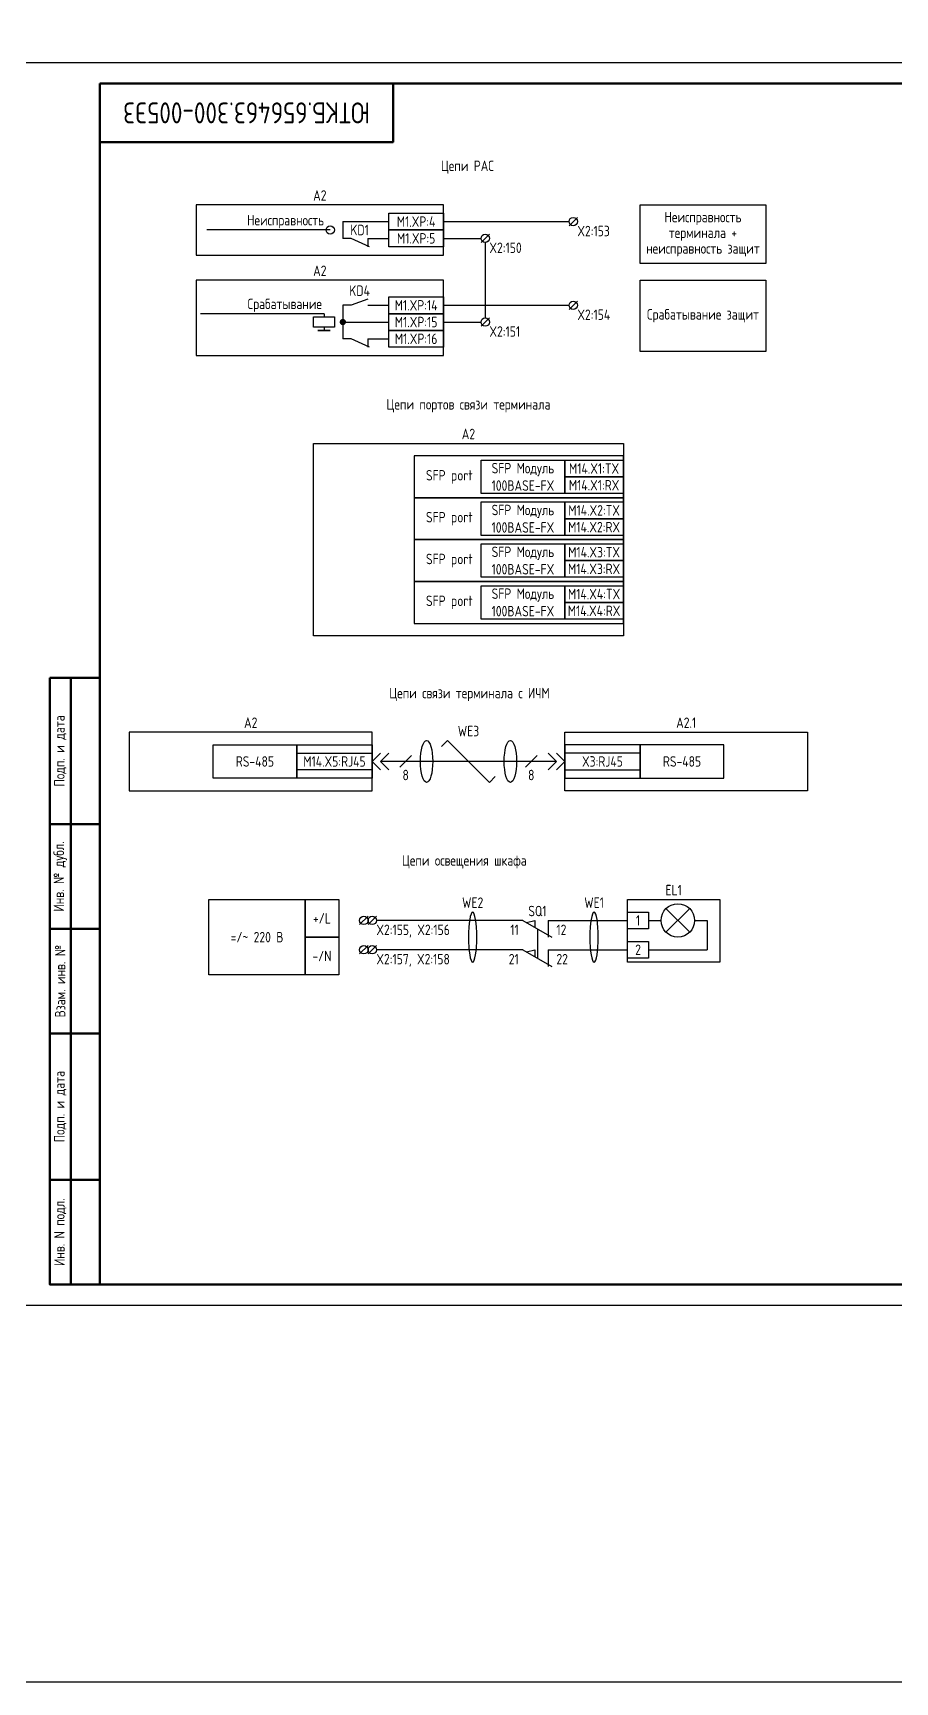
# Model space of a CAD drawing. Header units: millimetres. Extents: x -1102 to 3953, y -90 to 618.
# Drawn here: x 2104 to 2309.9, y -90 to 304.1 of the extents above; entities that cross this region are included whole.
import ezdxf

# ---------------------------------------------------------------- set-up
doc = ezdxf.new("R2010")
doc.units = ezdxf.units.MM
doc.styles.add('Gost_type_A', font='GOST_0.TTF')

# ---------------------------------------------------------------- blocks, each defined once
blk = doc.blocks.new('Штамп угловой верхний')
at = {"lineweight": 50}
blk.add_lwpolyline([(0, 0), (70, 0), (70, -14), (0, -14)], close=True, dxfattribs=at)
blk = doc.blocks.new('Формат_А3')
blk.add_lwpolyline([(-420, 297), (0, 297), (0, 0), (-420, 0)], close=True)
at = {"lineweight": 50}
blk.add_lwpolyline([(-400, 292), (-5, 292), (-5, 5), (-400, 5)], close=True, dxfattribs=at)
blk = doc.blocks.new('Штамп левый нижний')
at = {"lineweight": 50}
for points in [[(-12, 145), (-7, 145), (-7, 110), (-12, 110)], [(-7, 145), (0, 145), (0, 110), (-7, 110)], [(-12, 110), (-7, 110), (-7, 85), (-12, 85)], [(-7, 110), (0, 110), (0, 85), (-7, 85)], [(-12, 85), (-7, 85), (-7, 60), (-12, 60)], [(-7, 85), (0, 85), (0, 60), (-7, 60)], [(-12, 60), (-7, 60), (-7, 25), (-12, 25)], [(-7, 60), (0, 60), (0, 25), (-7, 25)], [(-12, 25), (-7, 25), (-7, 0), (-12, 0)], [(-7, 25), (0, 25), (0, 0), (-7, 0)]]:
    blk.add_lwpolyline(points, close=True, dxfattribs=at)
at = {"char_height": 2.5, "attachment_point": 5, "rotation": 90, "style": 'Gost_type_A'}
for s, insert, width in [('Подп. и дата', (-9.5, 127.5), 35), ('Инв. № дубл.', (-9.5, 97.5), 25), ('Взам. инв. №', (-9.5, 72.5), 25), ('Подп. и дата', (-9.5, 42.5), 35), ('Инв. N подл.', (-9.5, 12.5), 25)]:
    blk.add_mtext(s, dxfattribs=dict(at, insert=insert, width=width))
blk = doc.blocks.new('POINT')
at = {"const_width": 0.75}
blk.add_lwpolyline([(-0.375, 0, 1), (0.375, 0, 1)], format="xyb", close=True, dxfattribs=at)

msp = doc.modelspace()

# ---------------------------------------------------------------- linework, layer by layer
for p, q in [((2175, 257), (2145.5, 257)), ((2178, 259), (2178, 255)), ((2202, 259), (2232, 259)), ((2234.01, 260), (2232.01, 258)), ((2184, 255), (2184, 253)), ((2202, 255), (2211, 255)), ((2213, 256), (2211, 254)), ((2212, 254), (2212, 236)), ((2173.5, 237), (2144, 237)), ((2173.5, 237), (2173.5, 236.25)), ((2202, 239), (2232, 239)), ((2234.01, 240), (2232.01, 238)), ((2173.5, 233.75), (2173.5, 233)), ((2202, 235), (2211, 235)), ((2213, 236), (2211, 234)), ((2184, 231), (2184, 229)), ((2201.53, 133.53), (2203, 135)), ((2203, 135), (2213, 125)), ((2185, 130), (2187, 132)), ((2185, 130), (2187, 132)), ((2187, 130), (2189, 132)), ((2187, 130), (2189, 132)), ((2194.41, 131.41), (2191.59, 128.59)), ((2224.41, 131.41), (2221.59, 128.59)), ((2229, 130), (2227, 132)), ((2229, 130), (2227, 132)), ((2231, 130), (2229, 132)), ((2231, 130), (2229, 132)), ((2185, 130), (2187, 128)), ((2185, 130), (2187, 128)), ((2229, 130), (2187, 130)), ((2187, 130), (2189, 128)), ((2187, 130), (2189, 128)), ((2213, 125), (2214.41, 126.41)), ((2229, 130), (2227, 128)), ((2229, 130), (2227, 128)), ((2231, 130), (2229, 128)), ((2231, 130), (2229, 128)), ((2255.17, 94.83), (2260.83, 89.17)), ((2260.83, 94.83), (2255.17, 89.17)), ((2184.01, 93), (2182.01, 91)), ((2186.01, 93), (2184.01, 91)), ((2221, 92), (2186.01, 92)), ((2221, 92), (2227.92, 88)), ((2221.87, 91.5), (2223.87, 92)), ((2223.87, 92), (2223.87, 90.34)), ((2227, 92), (2227, 88)), ((2227, 92), (2246, 92)), ((2251, 92), (2254, 92)), ((2262, 92), (2265, 92)), ((2265, 92), (2265, 85)), ((2184.01, 86), (2182.01, 84)), ((2186.01, 86), (2184.01, 84)), ((2221, 85), (2186.01, 85)), ((2221, 85), (2227.92, 81)), ((2221.87, 84.5), (2223.87, 85)), ((2223.87, 85), (2223.87, 83.34)), ((2227, 85), (2227, 81)), ((2227, 85), (2246, 85)), ((2251, 85), (2265, 85))]:
    msp.add_line(p, q)
at = {"ltscale": 1.08}
for p, q in [((2178, 259), (2189, 259)), ((2180, 255), (2178, 255)), ((2184, 255), (2189, 255)), ((2180, 239), (2178, 239)), ((2178, 239), (2178, 231)), ((2184, 239), (2189, 239)), ((2178, 235), (2189, 235)), ((2180, 231), (2178, 231)), ((2184, 231), (2189, 231))]:
    msp.add_line(p, q, dxfattribs=at)
at = {"ltscale": 4.32}
for p, q in [((2184.39, 253), (2180, 255)), ((2184, 240.5), (2180, 239)), ((2184.39, 229), (2180, 231))]:
    msp.add_line(p, q, dxfattribs=at)
at = {"ltscale": 0.5}
msp.add_line((2224.46, 90), (2224.46, 83), dxfattribs=at)
for points in [[(-1102, 618), (3953, 618), (3953, -90), (-1102, -90)], [(2143, 251), (2202, 251), (2202, 263), (2143, 263)], [(2189, 261), (2202, 261), (2202, 257), (2189, 257)], [(2279, 249), (2249, 249), (2249, 263), (2279, 263)], [(2189, 257), (2202, 257), (2202, 253), (2189, 253)], [(2143, 227), (2202, 227), (2202, 245), (2143, 245)], [(2279, 228), (2249, 228), (2249, 245), (2279, 245)], [(2189, 241), (2202, 241), (2202, 237), (2189, 237)], [(2189, 237), (2202, 237), (2202, 233), (2189, 233)], [(2176, 236.25), (2176, 233.75), (2171, 233.75), (2171, 236.25)], [(2175, 233), (2172, 233)], [(2189, 233), (2202, 233), (2202, 229), (2189, 229)], [(2171, 206), (2245, 206), (2245, 160), (2171, 160)], [(2195, 193), (2245, 193), (2245, 203), (2195, 203)], [(2211, 202), (2231, 202), (2231, 194), (2211, 194)], [(2231, 202), (2245, 202), (2245, 198), (2231, 198)], [(2231, 198), (2245, 198), (2245, 194), (2231, 194)], [(2195, 183), (2245, 183), (2245, 193), (2195, 193)], [(2211, 192), (2231, 192), (2231, 184), (2211, 184)], [(2231, 192), (2245, 192), (2245, 188), (2231, 188)], [(2231, 188), (2245, 188), (2245, 184), (2231, 184)], [(2195, 173), (2245, 173), (2245, 183), (2195, 183)], [(2211, 182), (2231, 182), (2231, 174), (2211, 174)], [(2231, 182), (2245, 182), (2245, 178), (2231, 178)], [(2231, 178), (2245, 178), (2245, 174), (2231, 174)], [(2195, 163), (2245, 163), (2245, 173), (2195, 173)], [(2211, 172), (2231, 172), (2231, 164), (2211, 164)], [(2231, 172), (2245, 172), (2245, 168), (2231, 168)], [(2231, 168), (2245, 168), (2245, 164), (2231, 164)], [(2127, 123), (2185, 123), (2185, 137), (2127, 137)], [(2147, 134), (2167, 134), (2167, 126), (2147, 126)], [(2167, 134), (2185, 134), (2185, 126), (2167, 126)], [(2289, 123), (2231, 123), (2231, 137), (2289, 137)], [(2249, 134), (2231, 134), (2231, 126), (2249, 126)], [(2269, 134), (2249, 134), (2249, 126), (2269, 126)], [(2167, 132), (2185, 132), (2185, 128), (2167, 128)], [(2249, 132), (2231, 132), (2231, 128), (2249, 128)], [(2169, 79), (2146, 79), (2146, 97), (2169, 97)], [(2177, 88), (2169, 88), (2169, 97), (2177, 97)], [(2246, 97), (2268, 97), (2268, 82), (2246, 82)], [(2246, 94), (2251, 94), (2251, 90), (2246, 90)], [(2177, 79), (2169, 79), (2169, 88), (2177, 88)], [(2246, 87), (2251, 87), (2251, 83), (2246, 83)]]:
    msp.add_lwpolyline(points, close=True)
for centre, radius in [((2175, 257), 1), ((2233.01, 259), 1), ((2212, 255), 1), ((2233.01, 239), 1), ((2212, 235), 1), ((2258, 92), 4), ((2183.01, 92), 1), ((2185.01, 92), 1), ((2183.01, 85), 1), ((2185.01, 85), 1)]:
    msp.add_circle(centre, radius)
for centre in [(2198, 130), (2218, 130)]:
    msp.add_ellipse(centre, major_axis=(0, -5), ratio=0.293778)
at = {"extrusion": (0, 0, -1)}
for centre in [(2209, 88), (2238, 88)]:
    msp.add_ellipse(centre, major_axis=(0, -6), ratio=0.166667, dxfattribs=at)

# ---------------------------------------------------------------- block references
for name, p in [('Формат_А3', (2520, 0)), ('Штамп угловой верхний', (2120, 292)), ('POINT', (2178, 235)), ('Штамп левый нижний', (2120, 5))]:
    msp.add_blockref(name, p)

# ---------------------------------------------------------------- texts
at = {"insert": (2155, 285), "char_height": 5, "width": 70, "attachment_point": 5, "rotation": 180, "style": 'Gost_type_A'}
msp.add_mtext('ЮТКБ.656463.300-005Э3', dxfattribs=at)
at = {"char_height": 2.5, "style": 'Gost_type_A'}
for s, insert, width, attachment_point, line_spacing_factor in [('Цепи РАС', (2207.75, 272), 197.5, 5, 0.9), ('A2', (2172.5, 264), 59, 8, 0.9), ('Неисправность', (2173.5, 259), 37, 6, 0.8), ('Неисправность терминала + неисправность защит', (2264, 256), 29.9999, 5, 0.9), ('X2:153', (2234.01, 258), 8, 1, 0.9), ('X2:150', (2213.01, 254), 8, 1, 0.9), ('A2', (2172.5, 246), 59, 8, 0.9), ('Срабатывание', (2173, 239), 37, 6, 0.8), ('X2:154', (2234.01, 238), 8, 1, 0.9), ('Срабатывание защит', (2264, 236.5), 29.9999, 5, 0.9), ('X2:151', (2213.01, 234), 8, 1, 0.9), ('Цепи портов связи терминала', (2208, 215), 197.5, 5, 0.9), ('A2', (2208, 207), 74.0002, 8, 0.9), ('Цепи связи терминала с ИЧМ', (2208.25, 146), 197.5, 5, 0.9), ('A2', (2156, 138), 58.0002, 8, 0.9), ('A2.1', (2260, 138), 58.0002, 8, 0.9), ('Цепи освещения шкафа', (2207, 106), 122, 5, 0.9), ('EL1', (2257, 98), 21.9942, 8, 0.9), ('+/L', (2173, 92.5), 8, 5, 0.9), ('X2:155, X2:156', (2186.01, 91), 17.9949, 1, 0.9), ('=/~ 220 В', (2157.5, 88), 23, 5, 0.9), ('-/N', (2173, 83.5), 8, 5, 0.9), ('X2:157, X2:158', (2186.01, 84), 17.9949, 1, 0.9)]:
    msp.add_mtext(s, dxfattribs=dict(at, insert=insert, width=width, attachment_point=attachment_point, line_spacing_factor=line_spacing_factor))
for s, insert, width, attachment_point in [('M1.XP:4', (2195.5, 259), 13, 5), ('KD1', (2182, 257), 8, 5), ('M1.XP:5', (2195.5, 255), 13, 5), ('KD4', (2182, 242.5), 8, 5), ('M1.XP:14', (2195.5, 239), 13, 5), ('M1.XP:15', (2195.5, 235), 13, 5), ('M1.XP:16', (2195.5, 231), 13, 5), ('SFP Mодуль 100BASE-FX', (2221, 198), 19.9998, 5), ('M14.X1:TX', (2238, 200), 14, 5), ('SFP port', (2209, 198), 20, 6), ('M14.X1:RX', (2238, 196), 14, 5), ('SFP port', (2209, 188), 20, 6), ('SFP Mодуль 100BASE-FX', (2221, 188), 19.9998, 5), ('M14.X2:TX', (2238, 190), 14, 5), ('M14.X2:RX', (2238, 186), 14, 5), ('SFP Mодуль 100BASE-FX', (2221, 178), 19.9998, 5), ('SFP port', (2209, 178), 20, 6), ('M14.X3:TX', (2238, 180), 14, 5), ('M14.X3:RX', (2238, 176), 14, 5), ('SFP port', (2209, 168), 20, 6), ('SFP Mодуль 100BASE-FX', (2221, 168), 19.9998, 5), ('M14.X4:TX', (2238, 170), 14, 5), ('M14.X4:RX', (2238, 166), 14, 5), ('WE3', (2208, 136), 20, 8), ('RS-485', (2157, 130), 19.9998, 5), ('M14.X5:RJ45', (2176, 130), 18.0002, 5), ('X3:RJ45', (2240, 130), 18.0002, 5), ('RS-485', (2259, 130), 19.9998, 5), ('8', (2193, 128), 20, 2), ('8', (2223, 128), 20, 2), ('WE2', (2209, 95), 10, 8), ('SQ1', (2224.46, 93), 10, 8), ('WE1', (2238, 95), 10, 8), ('11', (2220, 91), 6, 3), ('12', (2229, 91), 6, 1), ('1', (2248.5, 92), 5, 5), ('21', (2220, 84), 6, 3), ('22', (2229, 84), 6, 1), ('2', (2248.5, 85), 5, 5)]:
    msp.add_mtext(s, dxfattribs=dict(at, insert=insert, width=width, attachment_point=attachment_point))

doc.saveas('drawing.dxf')
